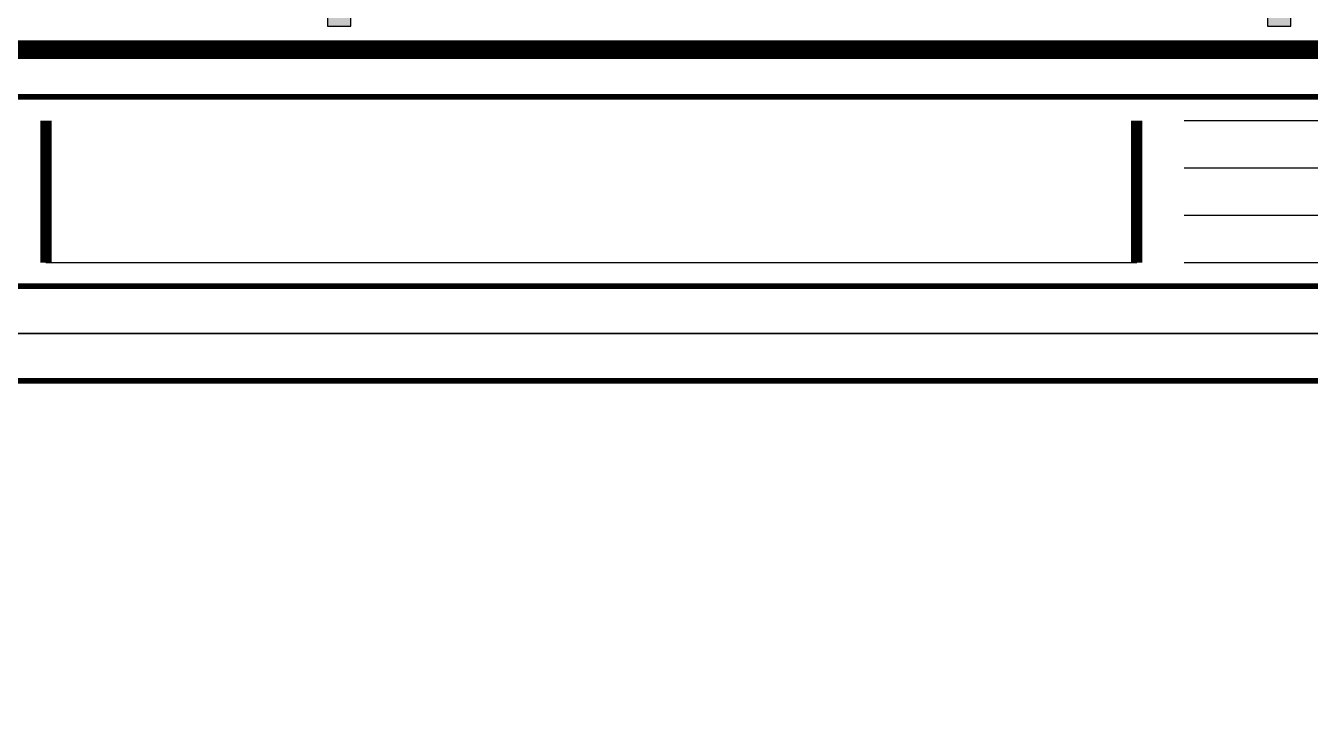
# Model space of a CAD drawing. Header units: inches. Extents: x 600 to 250244, y -404780 to 1000.
# Drawn here: x 222077 to 228415, y -308171 to -304744 of the extents above; entities that cross this region are included whole.
import ezdxf
from ezdxf.xclip import XClip

# ---------------------------------------------------------------- set-up
doc = ezdxf.new("R2010")
doc.units = ezdxf.units.IN
doc.header["$MEASUREMENT"] = 0
doc.header["$XCLIPFRAME"] = 2
doc.linetypes.add('DOTE', pattern=[2.42, 2, -0.2, 0.02, -0.2])
for name, color, linetype in [('15开关布置图-YJ', 2, 'Continuous'), ('A图框', 7, 'Continuous'), ('D-ARCHI', 250, 'Continuous')]:
    doc.layers.add(name, color=color, linetype=linetype)
doc.layers.add('天棚材质标注', color=2, linetype='Continuous', lineweight=5)

# ---------------------------------------------------------------- blocks, each defined once
blk = doc.blocks.new('thytyhy')
at = {"layer": 'D-ARCHI', "color": 251, "linetype": 'DOTE', "lineweight": 5, "ltscale": 200}
for p, q in [((283241.1, -275458.4), (262913.9, -275458.4)), ((283241.1, -276968.6), (262901.1, -276968.6)), ((283241.1, -280178.6), (262913.9, -280178.6)), ((283241.1, -283068.6), (262913.9, -283068.6))]:
    blk.add_line(p, q, dxfattribs=at)
blk = doc.blocks.new('gegeg')
at = {"layer": 'A图框'}
h = blk.add_hatch(color=256, dxfattribs=at)
h.dxf.hatch_style = 1
h.paths.add_polyline_path([(140843.5, -57732.7), (141018.5, -57732.7), (141018.5, -57557.7), (140843.5, -57557.7)])
h = blk.add_hatch(color=256, dxfattribs=at)
h.dxf.hatch_style = 1
h.paths.add_polyline_path([(147799.8, -57732.7), (147974.8, -57732.7), (147974.8, -57557.7), (147799.8, -57557.7)])
for p, q in [((147183.5, -58432.7), (150683.5, -58432.7)), ((147183.5, -58782.7), (150683.5, -58782.7)), ((147183.5, -59132.7), (150683.5, -59132.7)), ((138761.2, -59482.7), (146833.5, -59482.7)), ((147183.5, -59482.7), (150683.5, -59482.7))]:
    blk.add_line(p, q, dxfattribs=at)
for points in [[(162587.3, -39217.7), (162587.3, -60007.7), (133187.3, -60007.7), (133187.3, -39217.7)], [(141018.5, -57557.7), (140843.5, -57557.7), (140843.5, -57732.7), (141018.5, -57732.7)], [(147974.8, -57557.7), (147799.8, -57557.7), (147799.8, -57732.7), (147974.8, -57732.7)]]:
    blk.add_lwpolyline(points, close=True, dxfattribs=at)
for points, const_width in [([(133537.3, -40124.6), (133537.3, -39567.7), (162237.3, -39567.7), (162237.3, -57907.7)], 42), ([(161887.3, -57907.7), (133887.3, -57907.7)], 140), ([(138761.2, -58432.7), (138761.2, -59482.7)], 84), ([(146833.5, -58432.7), (146833.5, -59482.7)], 84)]:
    blk.add_lwpolyline(points, dxfattribs=dict(at, const_width=const_width))
at = {"layer": 'A图框', "const_width": 42}
blk.add_lwpolyline([(133537.3, -58257.7), (162237.3, -58257.7), (162237.3, -59657.7), (133537.3, -59657.7)], close=True, dxfattribs=at)

msp = doc.modelspace()

# ---------------------------------------------------------------- block references
at = {"layer": '天棚材质标注', "color": 6}
ref = msp.add_blockref('thytyhy', (506903.7, -24929.5), dxfattribs=dict(at, rotation=270))
XClip(ref).set_block_clipping_path([(269957.9845054456, -283743.1788301187), (273015.3766991977, -274902.6180230899)])
ref = msp.add_blockref('thytyhy', (-51763.2, -588712.3), dxfattribs=dict(at, rotation=89.99999999999999))
XClip(ref).set_block_clipping_path([(276904.7874586927, -283764.3061409554), (279962.1796524448, -274923.7453339266)])

# ---------------------------------------------------------------- next in the draw order: block references
at = {"layer": '15开关布置图-YJ', "color": 2, "xscale": 0.6667920000009098, "yscale": 0.6667920000009098, "zscale": 0.6667920000009098}
for p in [(129651.7, -266250.2), (129651.7, -280112.8)]:
    msp.add_blockref('gegeg', p, dxfattribs=at)

doc.saveas('drawing.dxf')
